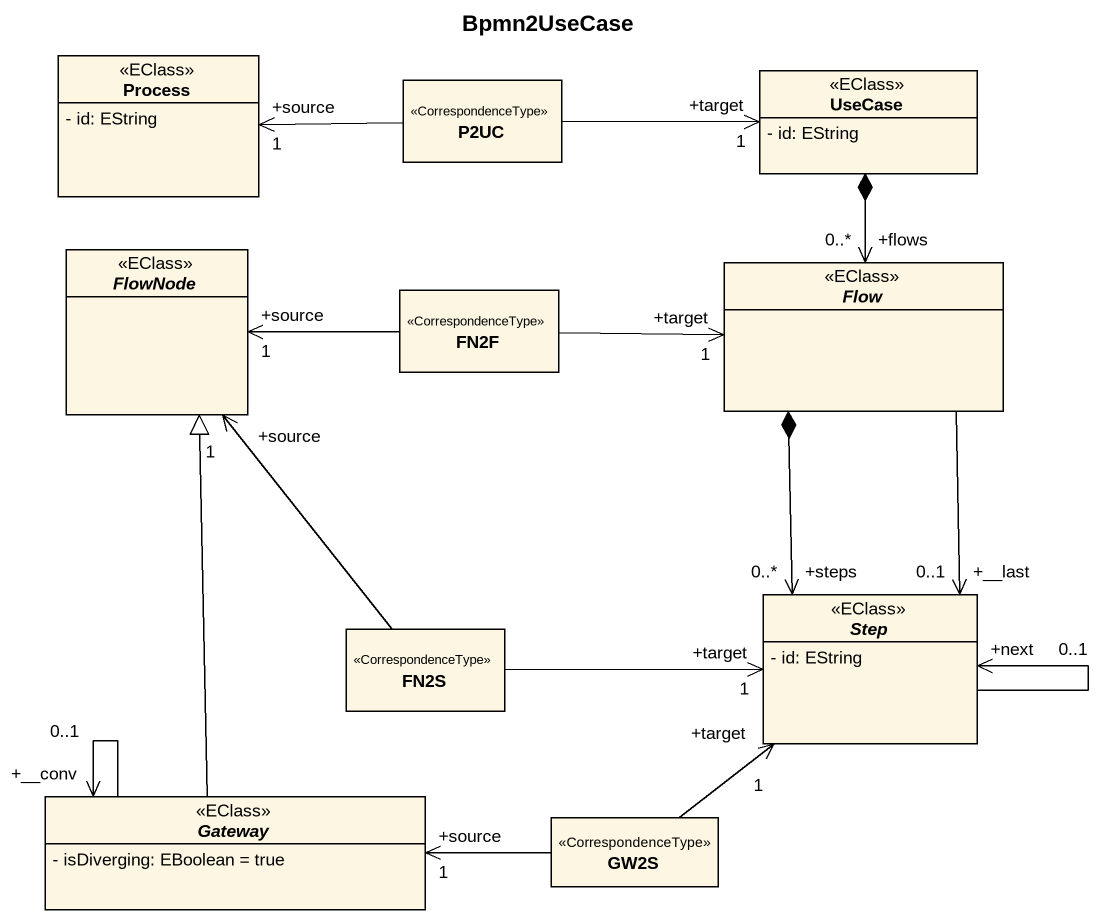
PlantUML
@startuml
title Bpmn2UseCase
hide circle
hide empty members
skinparam classAttributeIconSize 0
class "Process" as Process_ <<EClass>> {
  - id: EString
}
class "UseCase" as UseCase_ <<EClass>> {
  - id: EString
}
class P2UC <<CorrespondenceType>>
abstract class FlowNode <<EClass>>
class FN2F <<CorrespondenceType>>
abstract class Flow <<EClass>>
class FN2S <<CorrespondenceType>>
abstract class Step <<EClass>> {
  - id: EString
}
abstract class Gateway <<EClass>> {
  - isDiverging: EBoolean = true
}
class GW2S <<CorrespondenceType>>
UseCase_ *--> "+flows\n0..*" Flow
P2UC -left-> "+source\n1" Process_
P2UC -right-> "+target\n1" UseCase_
FN2F -left-> "+source\n1" FlowNode
FN2F -right-> "+target\n1" Flow
Flow *--> "+steps\n0..*" Step
Flow --> "+__last\n0..1" Step
FN2S -up-> "+source\n1" FlowNode
FN2S -right-> "+target\n1" Step
Step --> "+next\n0..1" Step
Gateway -up-|> FlowNode
Gateway --> "+__conv\n0..1" Gateway
GW2S -up-> "+target\n1" Step
GW2S -left-> "+source\n1" Gateway
@enduml
